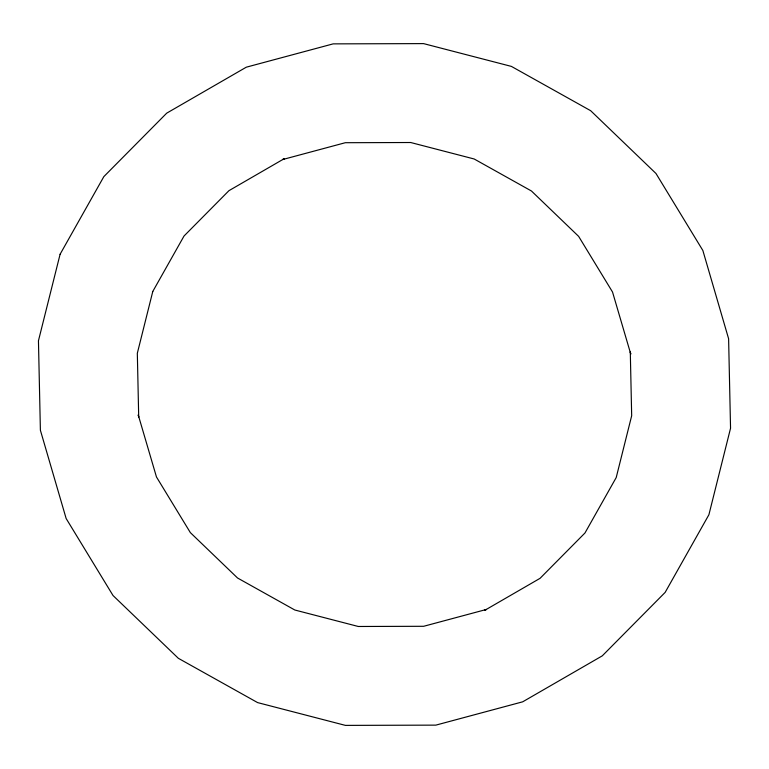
<?xml version="1.0" encoding="UTF-8"?>
<svg xmlns="http://www.w3.org/2000/svg" width="769" height="769" viewBox="0 0 769 769"><rect width="100%" height="100%" fill="white"/><g stroke="black" fill="none" stroke-linecap="round" stroke-linejoin="round"><path stroke-width="1.15" d="M60.097 254.251L38.45 340.763L40.392 430.256L66.144 518.517L113.024 595.514L178.331 658.293L257.596 702.597L345.435 725.388L435.85 725.129L522.689 701.818L602.281 655.851L665.156 592.38L708.903 514.749L730.55 428.237L728.608 338.745L702.856 250.483L655.976 173.486L590.669 110.707L511.404 66.403L423.565 43.612L333.15 43.871L246.311 67.182L166.719 113.149L103.844 176.62L60.097 254.251M152.781 291.461L137.324 353.259L138.708 417.183L138.218 414.866L156.472 476.982L190.356 532.619L237.544 578L294.825 610.009L358.306 626.485L423.652 626.293L486.402 609.452L484.537 610.451L540.059 578.326L584.969 532.984L616.219 477.539L631.676 415.741L630.292 351.817L630.782 354.134L612.528 292.018L578.644 236.381L531.456 191L474.175 158.991L410.694 142.515L345.348 142.707L282.598 159.548L284.463 158.549L228.941 190.674L184.031 236.016L152.781 291.461"/></g></svg>
